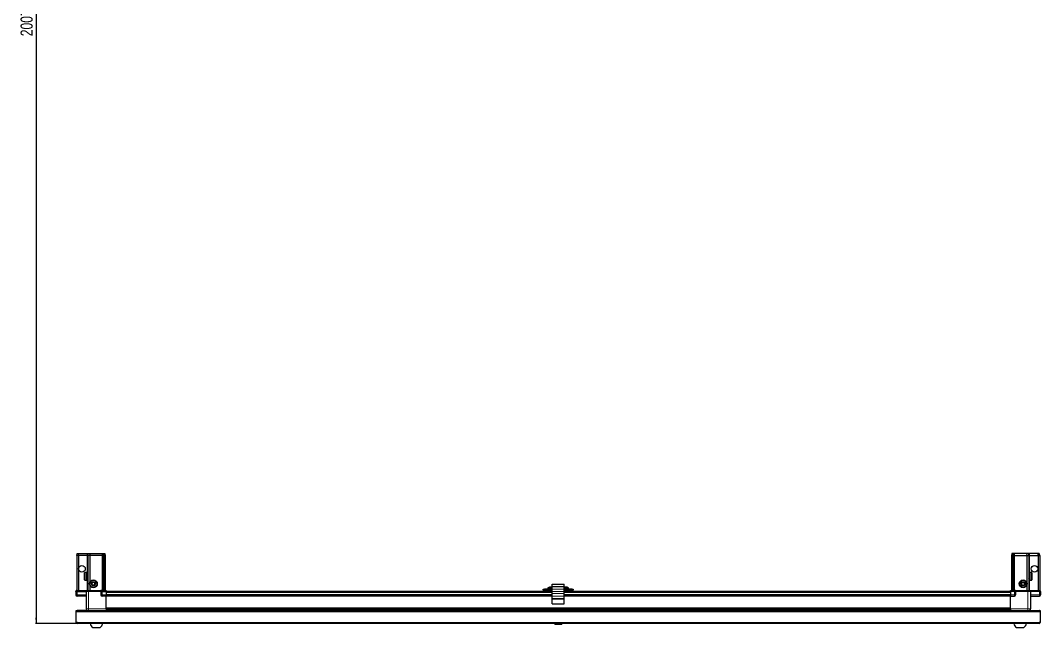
# Model space of a CAD drawing. Header units: millimetres. Extents: x 1132 to 7074, y -1399 to 2260.
# Drawn here: x 1220 to 2912, y -1399 to -392 of the extents above; entities that cross this region are included whole.
import ezdxf

# ---------------------------------------------------------------- set-up
doc = ezdxf.new("R2010")
doc.units = ezdxf.units.MM
doc.layers.add('FORMAT', color=7, linetype='Continuous')
doc.styles.add('SLDTEXTSTYLE0', font='TXT', dxfattribs={"width": 0.75})
doc.dimstyles.new('SLDDIMSTYLE0', dxfattribs={"dimtxt": 20, "dimasz": 10, "dimexe": 0, "dimexo": 0.0625, "dimgap": 5, "dimtad": 2, "dimdec": 1, "dimrnd": 1e-09, "dimzin": 12, "dimdsep": 46, "dimtxsty": 'SLDTEXTSTYLE0', "dimsah": 1, "dimcen": 0.09, "dimadec": 0, "dimazin": 3, "dimtfac": 1, "dimtofl": 0, "dimtmove": 0, "dimatfit": 3, "dimfxl": 0, "dimfrac": 2, "dimtolj": 1, "dimtzin": 12, "dimarcsym": 0})

# ---------------------------------------------------------------- blocks, each defined once
blk = doc.blocks.new('_D_11')
at = {"layer": 'FORMAT'}
for p, q in [((2106.7, 614.4), (1245.5, 614.4)), ((1246.5, 614.4), (1246.5, -1392.6)), ((1315.1, -1392.6), (1245.5, -1392.6))]:
    blk.add_line(p, q, dxfattribs=at)
for points in [[(1246.5, 614.4), (1244.9, 604.4), (1248, 604.4)], [(1246.5, -1392.6), (1248, -1382.6), (1244.9, -1382.6)]]:
    blk.add_solid(points, dxfattribs=at)
at = {"layer": 'FORMAT', "insert": (1220.7, -418.6), "char_height": 20, "attachment_point": 1, "rotation": 90, "style": 'SLDTEXTSTYLE0'}
blk.add_mtext('2007', dxfattribs=at)

msp = doc.modelspace()

# ---------------------------------------------------------------- linework, layer by layer
at = {"color": 7, "linetype": 'Continuous', "lineweight": 25}
for p, q in [((1313.99, -1279.56), (1314.79, -1276.56)), ((1316.49, -1279.56), (1313.99, -1279.56)), ((1313.99, -1279.56), (1313.99, -1337.86)), ((1314.79, -1276.56), (1316.64, -1276.56)), ((1316.49, -1279.56), (1316.64, -1276.56)), ((1330.99, -1279.56), (1316.49, -1279.56)), ((1316.49, -1279.56), (1316.49, -1337.86)), ((1316.64, -1276.56), (1330.99, -1276.56)), ((1330.99, -1276.56), (1332.79, -1276.56)), ((1331.99, -1279.56), (1330.99, -1279.56)), ((1331.99, -1279.56), (1332.79, -1276.56)), ((1335.49, -1279.56), (1331.99, -1279.56)), ((1331.99, -1279.56), (1331.99, -1337.86)), ((1332.79, -1276.56), (1335.82, -1276.56)), ((1335.82, -1276.56), (1335.49, -1279.56)), ((1355.99, -1279.56), (1335.49, -1279.56)), ((1335.49, -1279.56), (1335.49, -1324.06)), ((1335.82, -1276.56), (1355.99, -1276.56)), ((1355.99, -1276.56), (1357.79, -1276.56)), ((1356.99, -1279.56), (1355.99, -1279.56)), ((1357.79, -1276.56), (1356.99, -1279.56)), ((1357.99, -1279.56), (1356.99, -1279.56)), ((1356.99, -1279.56), (1356.99, -1337.86)), ((1357.79, -1276.56), (1358.53, -1276.56)), ((1358.53, -1276.56), (1357.99, -1279.56)), ((1359.49, -1279.56), (1357.99, -1279.56)), ((1357.99, -1279.56), (1357.99, -1337.86)), ((1358.53, -1276.56), (1359.03, -1276.56)), ((1359.03, -1276.56), (1359.49, -1279.56)), ((1359.03, -1276.56), (1360.18, -1276.56)), ((1360.99, -1279.56), (1359.49, -1279.56)), ((1359.49, -1279.56), (1359.49, -1337.86)), ((1360.18, -1276.56), (1360.99, -1279.56)), ((1360.99, -1279.56), (1360.99, -1337.86)), ((2864.79, -1276.56), (2863.99, -1279.56)), ((2863.99, -1279.56), (2865.49, -1279.56)), ((2863.99, -1279.56), (2863.99, -1337.86)), ((2865.94, -1276.56), (2864.79, -1276.56)), ((2865.94, -1276.56), (2865.49, -1279.56)), ((2865.49, -1279.56), (2866.99, -1279.56)), ((2865.49, -1279.56), (2865.49, -1337.86)), ((2866.44, -1276.56), (2865.94, -1276.56)), ((2866.44, -1276.56), (2866.99, -1279.56)), ((2867.18, -1276.56), (2866.44, -1276.56)), ((2866.99, -1279.56), (2866.99, -1337.86)), ((2866.99, -1279.56), (2867.99, -1279.56)), ((2867.18, -1276.56), (2867.99, -1279.56)), ((2868.99, -1276.56), (2867.18, -1276.56)), ((2867.99, -1279.56), (2867.99, -1337.86)), ((2867.99, -1279.56), (2868.99, -1279.56)), ((2889.16, -1276.56), (2868.99, -1276.56)), ((2868.99, -1279.56), (2889.49, -1279.56)), ((2889.16, -1276.56), (2889.49, -1279.56)), ((2892.18, -1276.56), (2889.16, -1276.56)), ((2889.49, -1279.56), (2889.49, -1324.06)), ((2889.49, -1279.56), (2892.99, -1279.56)), ((2892.99, -1279.56), (2892.18, -1276.56)), ((2893.99, -1276.56), (2892.18, -1276.56)), ((2892.99, -1279.56), (2892.99, -1337.86)), ((2892.99, -1279.56), (2893.99, -1279.56)), ((2908.33, -1276.56), (2893.99, -1276.56)), ((2893.99, -1279.56), (2908.49, -1279.56)), ((2908.49, -1279.56), (2908.33, -1276.56)), ((2910.18, -1276.56), (2908.33, -1276.56)), ((2908.49, -1279.56), (2908.49, -1337.86)), ((2908.49, -1279.56), (2910.99, -1279.56)), ((2910.99, -1279.56), (2910.18, -1276.56)), ((2910.99, -1279.56), (2910.99, -1337.86)), ((1326.79, -1319.76), (1326.79, -1308.36)), ((1329.99, -1307.56), (1327.59, -1307.56)), ((1329.99, -1307.56), (1329.99, -1307.57)), ((1329.99, -1307.57), (1330.49, -1307.57)), ((1329.99, -1307.76), (1330.49, -1307.76)), ((1329.99, -1307.76), (1329.99, -1307.97)), ((1329.99, -1307.97), (1330.49, -1307.97)), ((1329.99, -1308.55), (1330.49, -1308.55)), ((1329.99, -1308.55), (1329.99, -1308.98)), ((1329.99, -1308.98), (1330.49, -1308.98)), ((1329.99, -1309.88), (1330.49, -1309.88)), ((1329.99, -1309.88), (1329.99, -1310.48)), ((1329.99, -1310.48), (1330.49, -1310.48)), ((1329.99, -1311.63), (1330.49, -1311.63)), ((1329.99, -1311.63), (1329.99, -1312.33)), ((1329.99, -1312.33), (1330.49, -1312.33)), ((1329.99, -1313.61), (1330.49, -1313.61)), ((1329.99, -1313.61), (1329.99, -1314.35)), ((1329.99, -1313.76), (1330.49, -1313.76)), ((1329.99, -1314.26), (1330.49, -1314.26)), ((1329.99, -1314.35), (1330.49, -1314.35)), ((1329.99, -1315.64), (1330.49, -1315.64)), ((1329.99, -1315.64), (1329.99, -1316.34)), ((1329.99, -1316.34), (1330.49, -1316.34)), ((1329.99, -1317.51), (1330.49, -1317.51)), ((1329.99, -1317.51), (1329.99, -1318.11)), ((1329.99, -1318.11), (1330.49, -1318.11)), ((1329.99, -1319.04), (1330.49, -1319.04)), ((1329.99, -1319.04), (1329.99, -1319.48)), ((1329.99, -1319.48), (1330.49, -1319.48)), ((1330.49, -1307.76), (1330.49, -1307.57)), ((1330.49, -1307.97), (1330.49, -1307.76)), ((1330.49, -1308.55), (1330.49, -1307.97)), ((1330.49, -1308.98), (1330.49, -1308.55)), ((1330.49, -1309.88), (1330.49, -1308.98)), ((1330.59, -1309.66), (1330.49, -1309.66)), ((1330.49, -1310.48), (1330.49, -1309.88)), ((1330.49, -1311.63), (1330.49, -1310.48)), ((1330.49, -1312.33), (1330.49, -1311.63)), ((1330.49, -1313.61), (1330.49, -1312.33)), ((1330.49, -1313.76), (1330.49, -1313.61)), ((1330.49, -1314.35), (1330.49, -1314.26)), ((1330.49, -1315.64), (1330.49, -1314.35)), ((1330.49, -1316.34), (1330.49, -1315.64)), ((1330.49, -1317.51), (1330.49, -1316.34)), ((1330.49, -1318.11), (1330.49, -1317.51)), ((1330.49, -1319.04), (1330.49, -1318.11)), ((1330.49, -1318.46), (1330.59, -1318.46)), ((1330.49, -1319.48), (1330.49, -1319.04)), ((1330.49, -1320.09), (1330.49, -1319.48)), ((1330.59, -1318.46), (1330.59, -1309.66)), ((1331.47, -1310.75), (1330.99, -1310.06)), ((1330.99, -1318.06), (1330.99, -1310.06)), ((1330.99, -1318.06), (1331.47, -1317.37)), ((1331.96, -1310.06), (1331.47, -1310.75)), ((1331.47, -1317.37), (1331.47, -1310.75)), ((1331.47, -1317.37), (1331.96, -1318.06)), ((1331.99, -1310.06), (1331.96, -1310.06)), ((1331.96, -1318.06), (1331.96, -1310.06)), ((1331.96, -1318.06), (1331.99, -1318.06)), ((2893.02, -1310.06), (2892.99, -1310.06)), ((2892.99, -1318.06), (2893.02, -1318.06)), ((2893.5, -1310.75), (2893.02, -1310.06)), ((2893.02, -1310.06), (2893.02, -1318.06)), ((2893.02, -1318.06), (2893.5, -1317.37)), ((2893.99, -1310.06), (2893.5, -1310.75)), ((2893.5, -1310.75), (2893.5, -1317.37)), ((2893.5, -1317.37), (2893.99, -1318.06)), ((2893.99, -1310.06), (2893.99, -1318.06)), ((2894.49, -1309.66), (2894.39, -1309.66)), ((2894.39, -1309.66), (2894.39, -1318.46)), ((2894.39, -1318.46), (2894.49, -1318.46)), ((2897.39, -1307.56), (2894.49, -1307.56)), ((2894.99, -1307.56), (2894.49, -1307.56)), ((2894.49, -1307.56), (2894.49, -1307.61)), ((2894.49, -1307.61), (2894.49, -1307.9)), ((2894.99, -1307.61), (2894.49, -1307.61)), ((2894.99, -1307.9), (2894.49, -1307.9)), ((2894.49, -1307.9), (2894.49, -1308.17)), ((2894.99, -1308.17), (2894.49, -1308.17)), ((2894.49, -1308.17), (2894.49, -1308.83)), ((2894.99, -1308.83), (2894.49, -1308.83)), ((2894.49, -1308.83), (2894.49, -1309.3)), ((2894.49, -1309.3), (2894.49, -1310.28)), ((2894.99, -1309.3), (2894.49, -1309.3)), ((2894.99, -1310.28), (2894.49, -1310.28)), ((2894.49, -1310.28), (2894.49, -1310.91)), ((2894.49, -1310.91), (2894.49, -1312.1)), ((2894.99, -1310.91), (2894.49, -1310.91)), ((2894.99, -1312.1), (2894.49, -1312.1)), ((2894.49, -1312.1), (2894.49, -1312.73)), ((2894.99, -1312.73), (2894.49, -1312.73)), ((2894.49, -1312.82), (2894.49, -1314.11)), ((2894.99, -1312.82), (2894.49, -1312.82)), ((2894.99, -1314.11), (2894.49, -1314.11)), ((2894.99, -1314.59), (2894.49, -1314.59)), ((2894.49, -1314.59), (2894.49, -1314.85)), ((2894.49, -1314.85), (2894.49, -1316.12)), ((2894.99, -1314.85), (2894.49, -1314.85)), ((2894.99, -1316.12), (2894.49, -1316.12)), ((2894.49, -1316.12), (2894.49, -1316.8)), ((2894.49, -1316.8), (2894.49, -1317.92)), ((2894.99, -1316.8), (2894.49, -1316.8)), ((2894.99, -1317.92), (2894.49, -1317.92)), ((2894.49, -1317.92), (2894.49, -1318.49)), ((2894.49, -1318.49), (2894.49, -1319.35)), ((2894.99, -1318.49), (2894.49, -1318.49)), ((2894.99, -1319.35), (2894.49, -1319.35)), ((2894.49, -1319.35), (2894.49, -1319.74)), ((2894.49, -1319.74), (2894.49, -1320.26)), ((2894.99, -1319.74), (2894.49, -1319.74)), ((2894.99, -1307.61), (2894.99, -1307.56)), ((2894.99, -1308.17), (2894.99, -1307.9)), ((2894.99, -1309.3), (2894.99, -1308.83)), ((2894.99, -1310.91), (2894.99, -1310.28)), ((2894.99, -1312.82), (2894.99, -1312.1)), ((2894.99, -1314.85), (2894.99, -1314.11)), ((2894.99, -1316.8), (2894.99, -1316.12)), ((2894.99, -1318.49), (2894.99, -1317.92)), ((2894.99, -1319.74), (2894.99, -1319.35)), ((2898.19, -1308.36), (2898.19, -1319.76)), ((1327.59, -1320.56), (1329.99, -1320.56)), ((1329.99, -1320.09), (1330.49, -1320.09)), ((1329.99, -1320.09), (1329.99, -1320.33)), ((1329.99, -1320.33), (1330.49, -1320.33)), ((1329.99, -1320.55), (1330.49, -1320.55)), ((1329.99, -1320.55), (1329.99, -1320.56)), ((1329.99, -1320.56), (1330.49, -1320.56)), ((1330.49, -1320.33), (1330.49, -1320.09)), ((1330.49, -1320.55), (1330.49, -1320.33)), ((1330.49, -1320.56), (1330.49, -1320.55)), ((1335.49, -1329.06), (1335.49, -1337.86)), ((2087.49, -1337.21), (2087.49, -1335.71)), ((2087.49, -1335.71), (2089.49, -1335.71)), ((2089.49, -1335.71), (2089.49, -1337.21)), ((2100.74, -1335.71), (2089.49, -1335.71)), ((2095.24, -1333.81), (2095.24, -1335.71)), ((2100.74, -1337.21), (2100.74, -1335.71)), ((2100.74, -1335.71), (2102.49, -1335.71)), ((2101.16, -1332.23), (2101.16, -1332.23)), ((2102.49, -1327.21), (2122.49, -1327.21)), ((2102.49, -1331.21), (2102.49, -1327.21)), ((2102.49, -1331.21), (2122.49, -1331.21)), ((2102.49, -1335.2), (2102.49, -1331.21)), ((2102.49, -1339.52), (2102.49, -1335.2)), ((2122.49, -1331.21), (2122.49, -1327.21)), ((2122.49, -1335.2), (2122.49, -1331.21)), ((2122.49, -1339.52), (2122.49, -1335.2)), ((2122.49, -1335.71), (2124.24, -1335.71)), ((2124.24, -1335.71), (2124.24, -1337.21)), ((2135.49, -1335.71), (2124.24, -1335.71)), ((2126.16, -1332.23), (2126.16, -1332.23)), ((2129.74, -1335.71), (2129.74, -1333.81)), ((2135.49, -1337.21), (2135.49, -1335.71)), ((2135.49, -1335.71), (2137.49, -1335.71)), ((2137.49, -1335.71), (2137.49, -1337.21)), ((2889.49, -1329.06), (2889.49, -1337.86)), ((2894.99, -1320.26), (2894.49, -1320.26)), ((2894.49, -1320.26), (2894.49, -1320.44)), ((2894.49, -1320.44), (2894.49, -1320.56)), ((2894.99, -1320.44), (2894.49, -1320.44)), ((2894.49, -1320.56), (2897.39, -1320.56)), ((2894.99, -1320.44), (2894.99, -1320.26)), ((1312.99, -1337.86), (1312.49, -1338.73)), ((1312.49, -1339.06), (1312.49, -1338.73)), ((1312.49, -1339.06), (1314.49, -1339.06)), ((1312.49, -1339.06), (1312.49, -1345.06)), ((1314.49, -1337.86), (1312.99, -1337.86)), ((1314.49, -1337.86), (1329.29, -1337.86)), ((1329.29, -1339.06), (1314.49, -1339.06)), ((1314.49, -1339.06), (1329.29, -1339.06)), ((1329.49, -1347.06), (1314.49, -1347.06)), ((1329.29, -1337.86), (1329.49, -1337.86)), ((1329.49, -1339.06), (1329.29, -1339.06)), ((1329.49, -1339.06), (1329.49, -1337.86)), ((1329.49, -1337.86), (1333.49, -1337.86)), ((1333.49, -1339.06), (1329.49, -1339.06)), ((1329.49, -1339.06), (1329.49, -1368.06)), ((1333.49, -1337.86), (1353.79, -1337.86)), ((1353.79, -1339.06), (1333.49, -1339.06)), ((1353.79, -1337.86), (1353.99, -1337.86)), ((1353.99, -1339.06), (1353.79, -1339.06)), ((1353.99, -1339.06), (1353.99, -1337.86)), ((1354.67, -1337.86), (1353.99, -1337.86)), ((1353.99, -1339.06), (1355.99, -1339.06)), ((1353.99, -1339.06), (1353.99, -1345.06)), ((1354.67, -1337.86), (1362.49, -1337.86)), ((1362.49, -1338.73), (1355.99, -1338.73)), ((1362.49, -1339.06), (1355.99, -1339.06)), ((1355.99, -1339.06), (1362.49, -1339.06)), ((1362.49, -1347.06), (1355.99, -1347.06)), ((1362.49, -1337.86), (1362.49, -1338.73)), ((1362.49, -1338.73), (1362.49, -1338.73)), ((1362.49, -1339.06), (1362.49, -1338.73)), ((1362.49, -1339.06), (1362.49, -1339.06)), ((1362.49, -1339.06), (1362.49, -1345.06)), ((2102.49, -1339.21), (1362.49, -1339.21)), ((1362.49, -1345.06), (1362.49, -1347.06)), ((2102.49, -1346.41), (1362.49, -1346.41)), ((1362.49, -1368.06), (1362.49, -1347.06)), ((2089.49, -1337.21), (2087.49, -1337.21)), ((2100.74, -1337.21), (2089.49, -1337.21)), ((2097.49, -1337.21), (2097.49, -1339.21)), ((2102.49, -1337.21), (2100.74, -1337.21)), ((2102.49, -1342.75), (2102.49, -1339.52)), ((2102.49, -1347.07), (2102.49, -1342.75)), ((2102.49, -1350.84), (2102.49, -1347.07)), ((2102.49, -1352.29), (2102.49, -1350.84)), ((2102.49, -1360.01), (2102.49, -1352.29)), ((2124.24, -1337.21), (2122.49, -1337.21)), ((2862.49, -1339.21), (2122.49, -1339.21)), ((2122.49, -1342.75), (2122.49, -1339.52)), ((2122.49, -1347.07), (2122.49, -1342.75)), ((2862.49, -1346.41), (2122.49, -1346.41)), ((2122.49, -1350.84), (2122.49, -1347.07)), ((2122.49, -1352.29), (2122.49, -1350.84)), ((2122.49, -1360.01), (2122.49, -1352.29)), ((2135.49, -1337.21), (2124.24, -1337.21)), ((2127.49, -1339.21), (2127.49, -1337.21)), ((2137.49, -1337.21), (2135.49, -1337.21)), ((2862.49, -1337.86), (2870.31, -1337.86)), ((2862.49, -1338.73), (2862.49, -1337.86)), ((2862.49, -1339.06), (2862.49, -1338.73)), ((2868.99, -1338.73), (2862.49, -1338.73)), ((2868.99, -1339.06), (2862.49, -1339.06)), ((2862.49, -1339.06), (2862.49, -1345.06)), ((2862.49, -1345.06), (2862.49, -1347.06)), ((2862.49, -1347.06), (2868.99, -1347.06)), ((2862.49, -1368.06), (2862.49, -1347.06)), ((2868.99, -1339.06), (2870.99, -1339.06)), ((2870.99, -1339.06), (2868.99, -1339.06)), ((2870.99, -1337.86), (2870.31, -1337.86)), ((2870.99, -1339.06), (2870.99, -1337.86)), ((2870.99, -1337.86), (2871.19, -1337.86)), ((2871.19, -1339.06), (2870.99, -1339.06)), ((2870.99, -1339.06), (2870.99, -1345.06)), ((2871.19, -1337.86), (2891.49, -1337.86)), ((2891.49, -1339.06), (2871.19, -1339.06)), ((2891.49, -1337.86), (2895.49, -1337.86)), ((2895.49, -1339.06), (2891.49, -1339.06)), ((2895.49, -1339.06), (2895.49, -1337.86)), ((2895.49, -1337.86), (2895.69, -1337.86)), ((2895.69, -1339.06), (2895.49, -1339.06)), ((2895.49, -1339.06), (2895.49, -1368.06)), ((2895.49, -1347.06), (2910.49, -1347.06)), ((2895.69, -1337.86), (2910.49, -1337.86)), ((2910.49, -1339.06), (2895.69, -1339.06)), ((2911.99, -1337.86), (2910.49, -1337.86)), ((2910.49, -1339.06), (2912.49, -1339.06)), ((2912.49, -1338.73), (2911.99, -1337.86)), ((2912.49, -1338.73), (2911.99, -1337.86)), ((2912.49, -1339.06), (2912.49, -1338.73)), ((2912.49, -1339.06), (2912.49, -1338.73)), ((2912.49, -1339.06), (2912.49, -1339.06)), ((2912.49, -1339.06), (2912.49, -1345.06)), ((1362.49, -1369.09), (2862.49, -1369.09)), ((1362.49, -1369.12), (2862.49, -1369.12)), ((2102.49, -1360.01), (2122.49, -1360.01)), ((1312.99, -1371.06), (2911.99, -1371.06)), ((1312.99, -1373.16), (1312.99, -1371.06)), ((1312.99, -1390.46), (1312.99, -1373.16)), ((1327.99, -1370.96), (1315.09, -1370.96)), ((1327.99, -1370.96), (1327.99, -1371.06)), ((1386.37, -1370.91), (1362.49, -1370.91)), ((1380.99, -1371.06), (1380.99, -1370.91)), ((1381.03, -1371.06), (1381.03, -1370.91)), ((1381.3, -1371.06), (1381.3, -1370.91)), ((1381.56, -1371.06), (1381.56, -1370.91)), ((1382.21, -1371.06), (1382.21, -1370.91)), ((1382.67, -1371.06), (1382.67, -1370.91)), ((1383.64, -1371.06), (1383.64, -1370.91)), ((1384.26, -1371.06), (1384.26, -1370.91)), ((1385.45, -1371.06), (1385.45, -1370.91)), ((1386.11, -1371.06), (1386.11, -1370.91)), ((1386.16, -1371.06), (1386.16, -1370.91)), ((1387.45, -1370.91), (1386.37, -1370.91)), ((1388.19, -1370.91), (1387.45, -1370.91)), ((1387.45, -1371.06), (1387.45, -1370.91)), ((1387.45, -1370.91), (1387.45, -1370.91)), ((1387.47, -1371.06), (1387.47, -1370.91)), ((1387.96, -1371.06), (1387.96, -1370.91)), ((1388.19, -1371.06), (1388.19, -1370.91)), ((1388.61, -1370.91), (1388.19, -1370.91)), ((1388.19, -1370.91), (1388.19, -1370.91)), ((2836.37, -1370.91), (1388.61, -1370.91)), ((1389.46, -1371.06), (1389.46, -1370.91)), ((1390.15, -1371.06), (1390.15, -1370.91)), ((1391.28, -1371.06), (1391.28, -1370.91)), ((1391.86, -1371.06), (1391.86, -1370.91)), ((1392.73, -1371.06), (1392.73, -1370.91)), ((1393.13, -1371.06), (1393.13, -1370.91)), ((1393.66, -1371.06), (1393.66, -1370.91)), ((1393.85, -1371.06), (1393.85, -1370.91)), ((1393.99, -1371.06), (1393.99, -1370.91)), ((2830.99, -1371.06), (2830.99, -1370.91)), ((2831.16, -1371.06), (2831.16, -1370.91)), ((2831.37, -1371.06), (2831.37, -1370.91)), ((2831.93, -1371.06), (2831.93, -1370.91)), ((2832.35, -1371.06), (2832.35, -1370.91)), ((2833.25, -1371.06), (2833.25, -1370.91)), ((2833.83, -1371.06), (2833.83, -1370.91)), ((2834.98, -1371.06), (2834.98, -1370.91)), ((2835.67, -1371.06), (2835.67, -1370.91)), ((2836.95, -1370.91), (2836.37, -1370.91)), ((2836.95, -1371.06), (2836.95, -1370.91)), ((2836.96, -1370.91), (2836.95, -1370.91)), ((2837.69, -1370.91), (2836.96, -1370.91)), ((2837.13, -1371.06), (2837.13, -1370.91)), ((2837.63, -1371.06), (2837.63, -1370.91)), ((2837.69, -1371.06), (2837.69, -1370.91)), ((2838.61, -1370.91), (2837.69, -1370.91)), ((2837.69, -1370.91), (2837.69, -1370.91)), ((2862.49, -1370.91), (2838.61, -1370.91)), ((2838.98, -1371.06), (2838.98, -1370.91)), ((2839.69, -1371.06), (2839.69, -1370.91)), ((2840.86, -1371.06), (2840.86, -1370.91)), ((2841.47, -1371.06), (2841.47, -1370.91)), ((2842.41, -1371.06), (2842.41, -1370.91)), ((2842.86, -1371.06), (2842.86, -1370.91)), ((2843.48, -1371.06), (2843.48, -1370.91)), ((2843.73, -1371.06), (2843.73, -1370.91)), ((2843.97, -1371.06), (2843.97, -1370.91)), ((2843.99, -1371.06), (2843.99, -1370.91)), ((2896.99, -1370.96), (2909.89, -1370.96)), ((2896.99, -1370.96), (2896.99, -1371.06)), ((2911.99, -1371.06), (2911.99, -1373.16)), ((2911.99, -1373.16), (2911.99, -1390.46)), ((1315.09, -1390.46), (1312.99, -1390.46)), ((1315.09, -1390.46), (1315.09, -1392.56)), ((2909.89, -1392.56), (1315.09, -1392.56)), ((1340.49, -1399.16), (1352.49, -1399.16)), ((2107.69, -1392.56), (2106.7, -1393.55)), ((2106.7, -1393.55), (2106.7, -1394.06)), ((2118.27, -1393.55), (2106.7, -1393.55)), ((2118.27, -1394.06), (2106.7, -1394.06)), ((2118.27, -1393.55), (2117.29, -1392.56)), ((2118.27, -1394.06), (2118.27, -1393.55)), ((2872.49, -1399.16), (2884.49, -1399.16)), ((2911.99, -1390.46), (2909.89, -1390.46)), ((2909.89, -1392.56), (2909.89, -1390.46))]:
    msp.add_line(p, q, dxfattribs=at)
at = {"color": 8, "linetype": 'Continuous', "lineweight": 18}
for p, q in [((1330.99, -1279.56), (1330.99, -1276.56)), ((1330.99, -1279.56), (1330.99, -1310.06)), ((1355.99, -1276.56), (1355.99, -1279.56)), ((1355.99, -1279.56), (1355.99, -1337.86)), ((2868.99, -1276.56), (2868.99, -1279.56)), ((2868.99, -1279.56), (2868.99, -1337.86)), ((2893.99, -1279.56), (2893.99, -1276.56)), ((2893.99, -1279.56), (2893.99, -1310.06)), ((1327.59, -1320.56), (1327.59, -1307.56)), ((1330.99, -1318.06), (1330.99, -1337.86)), ((2893.99, -1318.06), (2893.99, -1337.86)), ((2897.39, -1307.56), (2897.39, -1320.56)), ((2095.24, -1333.81), (2099.99, -1333.81)), ((2095.43, -1333.44), (2099.99, -1333.44)), ((2099.99, -1333.44), (2102.49, -1333.44)), ((2099.99, -1333.81), (2102.49, -1333.81)), ((2102.49, -1335.2), (2122.49, -1335.2)), ((2122.49, -1333.44), (2124.99, -1333.44)), ((2122.49, -1333.81), (2124.99, -1333.81)), ((2124.99, -1333.44), (2129.54, -1333.44)), ((2124.99, -1333.81), (2129.74, -1333.81)), ((1312.49, -1345.06), (1314.49, -1345.06)), ((1314.49, -1339.06), (1314.49, -1337.86)), ((1314.49, -1339.06), (1314.49, -1345.06)), ((1314.49, -1345.06), (1329.49, -1345.06)), ((1314.49, -1347.06), (1314.49, -1345.06)), ((1329.29, -1339.06), (1329.29, -1337.86)), ((1333.49, -1339.06), (1333.49, -1337.86)), ((1333.49, -1339.06), (1333.49, -1368.06)), ((1353.79, -1339.06), (1353.79, -1337.86)), ((1353.99, -1345.06), (1355.99, -1345.06)), ((1355.99, -1339.06), (1355.99, -1338.73)), ((1355.99, -1339.06), (1355.99, -1345.06)), ((1355.99, -1345.06), (1362.49, -1345.06)), ((1355.99, -1345.06), (1355.99, -1347.06)), ((1362.49, -1339.06), (1362.49, -1338.73)), ((2102.49, -1341.21), (1362.49, -1341.21)), ((2102.49, -1344.41), (1362.49, -1344.41)), ((2102.49, -1347.06), (1362.49, -1347.06)), ((2102.49, -1339.52), (2122.49, -1339.52)), ((2102.49, -1342.75), (2122.49, -1342.75)), ((2102.49, -1347.07), (2122.49, -1347.07)), ((2102.49, -1350.84), (2122.49, -1350.84)), ((2102.49, -1352.29), (2122.49, -1352.29)), ((2862.49, -1341.21), (2122.49, -1341.21)), ((2862.49, -1344.41), (2122.49, -1344.41)), ((2862.49, -1347.06), (2122.49, -1347.06)), ((2868.99, -1345.06), (2862.49, -1345.06)), ((2868.99, -1339.06), (2868.99, -1338.73)), ((2868.99, -1339.06), (2868.99, -1345.06)), ((2870.99, -1345.06), (2868.99, -1345.06)), ((2868.99, -1345.06), (2868.99, -1347.06)), ((2871.19, -1337.86), (2871.19, -1339.06)), ((2891.49, -1339.06), (2891.49, -1337.86)), ((2891.49, -1339.06), (2891.49, -1368.06)), ((2910.49, -1345.06), (2895.49, -1345.06)), ((2895.69, -1337.86), (2895.69, -1339.06)), ((2910.49, -1339.06), (2910.49, -1337.86)), ((2910.49, -1339.06), (2910.49, -1345.06)), ((2912.49, -1345.06), (2910.49, -1345.06)), ((2910.49, -1347.06), (2910.49, -1345.06)), ((1333.49, -1368.06), (1362.49, -1368.06)), ((1362.49, -1366.46), (2862.49, -1366.46)), ((2862.49, -1367.88), (1362.49, -1367.88)), ((1362.49, -1370.33), (2862.49, -1370.33)), ((2891.49, -1368.06), (2862.49, -1368.06)), ((2911.99, -1373.16), (1312.99, -1373.16)), ((1315.09, -1371.06), (1315.09, -1370.96)), ((2909.89, -1371.06), (2909.89, -1370.96)), ((2909.89, -1390.46), (1315.09, -1390.46))]:
    msp.add_line(p, q, dxfattribs=at)
at = {"color": 7, "linetype": 'Continuous', "lineweight": 25, "flags": 128}
for points in [[(2102.49, -1332.41), (2102.48, -1332.41), (2102.17, -1332.31)], [(2122.84, -1332.31), (2122.52, -1332.4), (2122.49, -1332.41)], [(1315.09, -1370.96), (1314.68, -1371), (1314.45, -1371.06)], [(2910.53, -1371.06), (2910.3, -1371), (2909.89, -1370.96)]]:
    msp.add_lwpolyline(points, dxfattribs=at)
at = {"color": 7, "linetype": 'Continuous', "lineweight": 25}
for centre, radius in [((1322.49, -1301.56), 5.5), ((2902.49, -1301.56), 5.5), ((1341.49, -1326.56), 6.5), ((1341.49, -1326.56), 3.46), ((2883.49, -1326.56), 6.5), ((2883.49, -1326.56), 3.46)]:
    msp.add_circle(centre, radius, dxfattribs=at)
at = {"color": 8, "linetype": 'Continuous', "lineweight": 18}
for centre in [(1341.49, -1326.56), (2883.49, -1326.56)]:
    msp.add_circle(centre, 5.7, dxfattribs=at)
at = {"color": 7, "linetype": 'Continuous', "lineweight": 25}
for centre, radius, start, end in [((1327.59, -1308.36), 0.8, 90, 180), ((1327.59, -1319.76), 0.8, 180, 270), ((1330.99, -1309.66), 0.4, 180, 270), ((1330.99, -1318.46), 0.4, 90, 180), ((2893.99, -1309.66), 0.4, 270, 360), ((2893.99, -1318.46), 0.4, 0, 90), ((2897.39, -1308.36), 0.8, 360, 90), ((2897.39, -1319.76), 0.8, 270, 0), ((1341.49, -1326.56), 2.5, 147.37605, 207.37605), ((1341.49, -1326.56), 2.5, 207.37605, 267.37605), ((1341.49, -1326.56), 2.5, 87.37605, 147.37605), ((1341.49, -1326.56), 2.5, 267.37605, 327.37605), ((1341.49, -1326.56), 2.5, 27.37605, 87.37605), ((1341.49, -1326.56), 2.5, 327.37605, 27.37605), ((2095.69, -1333.81), 0.45, 124.71791, 180), ((2099.99, -1340.01), 8, 105.59831, 124.71791), ((2124.99, -1340.01), 8, 55.28209, 74.20809), ((2129.29, -1333.81), 0.45, 0, 55.28209), ((2883.49, -1326.56), 2.5, 134.67671, 194.67671), ((2883.49, -1326.56), 2.5, 194.67671, 254.67671), ((2883.49, -1326.56), 2.5, 74.67671, 134.67671), ((2883.49, -1326.56), 2.5, 254.67671, 314.67671), ((2883.49, -1326.56), 2.5, 14.67671, 74.67671), ((2883.49, -1326.56), 2.5, 314.67671, 14.67671), ((1314.49, -1345.06), 2, 180, 270), ((1355.99, -1345.06), 2, 180, 270), ((2868.99, -1345.06), 2, 270, 0), ((2910.49, -1345.06), 2, 270, 0), ((1315.09, -1390.46), 2.1, 180, 270), ((1315.09, -1390.46), 0.6, 180, 270), ((1347.51, -1389.54), 11.91, 194.70035, 233.8734), ((1345.46, -1389.54), 11.91, 306.1266, 345.29965), ((2879.51, -1389.54), 11.91, 194.70035, 233.8734), ((2877.46, -1389.54), 11.91, 306.1266, 345.29965), ((2909.89, -1390.46), 2.1, 270, 0), ((2909.89, -1390.46), 0.6, 270, 0)]:
    msp.add_arc(centre, radius, start, end, dxfattribs=at)
for centre, start_param, end_param in [((1355.99, -1335.26), 2.4188584, 3.1415927), ((2868.99, -1335.26), 3.1415927, 3.8643269)]:
    msp.add_ellipse(centre, major_axis=(0, 3.46), ratio=0.5773503, start_param=start_param, end_param=end_param, dxfattribs=at)
for points, knots in [([(1338.6, -1326.43), (1338.88, -1326), (1339.4, -1325.18), (1339.92, -1324.38), (1340.16, -1324)], [0, 0, 0, 0, 0.5346859, 1, 1, 1, 1]), ([(1339.93, -1328.99), (1339.87, -1328.88), (1339.6, -1328.35), (1339.14, -1327.47), (1338.76, -1326.74), (1338.6, -1326.43)], [0, 0, 0, 0, 0.1331247, 0.6370994, 1, 1, 1, 1]), ([(1342.82, -1329.13), (1342.3, -1329.1), (1341.34, -1329.06), (1340.38, -1329.01), (1339.93, -1328.99)], [0, 0, 0, 0, 0.5346859, 1, 1, 1, 1]), ([(1340.16, -1324), (1340.68, -1324.02), (1341.64, -1324.07), (1342.6, -1324.11), (1343.04, -1324.13)], [0, 0, 0, 0, 0.5346859, 1, 1, 1, 1]), ([(1344.37, -1326.69), (1344.09, -1327.13), (1343.57, -1327.94), (1343.06, -1328.75), (1342.82, -1329.13)], [0, 0, 0, 0, 0.53468586, 1, 1, 1, 1]), ([(1343.04, -1324.13), (1343.2, -1324.44), (1343.58, -1325.17), (1344.04, -1326.05), (1344.31, -1326.58), (1344.37, -1326.69)], [0, 0, 0, 0, 0.3629006, 0.8668753, 1, 1, 1, 1]), ([(2102.24, -1332.34), (2102.24, -1332.34), (2102.24, -1332.33), (2102.21, -1332.33), (2102.09, -1332.29), (2101.83, -1332.23), (2101.52, -1332.17), (2101.29, -1332.15), (2101.15, -1332.17), (2101.16, -1332.23), (2101.17, -1332.3), (2101.16, -1332.32), (2101.14, -1332.33), (2101.12, -1332.34), (2101.11, -1332.34), (2101.08, -1332.33), (2101.03, -1332.32), (2100.82, -1332.27), (2100.56, -1332.2), (2100.2, -1332.16), (2099.88, -1332.15), (2099.5, -1332.19), (2099.2, -1332.26), (2098.97, -1332.32), (2098.9, -1332.33), (2098.88, -1332.34), (2098.86, -1332.34), (2098.84, -1332.33), (2098.82, -1332.33), (2098.8, -1332.28), (2098.83, -1332.21), (2098.79, -1332.15), (2098.59, -1332.15), (2098.29, -1332.2), (2098, -1332.26), (2097.8, -1332.32), (2097.75, -1332.33), (2097.75, -1332.33)], [0, 0, 0, 0, 0.0028392, 0.0068323, 0.0178959, 0.0673466, 0.1262697, 0.1635381, 0.201111, 0.28293, 0.3109228, 0.3249617, 0.3307219, 0.3335843, 0.3364739, 0.3389857, 0.3437038, 0.3589427, 0.4317291, 0.4788261, 0.5135617, 0.5573693, 0.6405693, 0.6613161, 0.6651121, 0.6689448, 0.6715022, 0.6740537, 0.6785011, 0.6922047, 0.7560162, 0.8203204, 0.8585349, 0.9111231, 0.9690933, 0.9981781, 1, 1, 1, 1]), ([(2127.24, -1332.34), (2127.24, -1332.34), (2127.24, -1332.33), (2127.21, -1332.33), (2127.09, -1332.29), (2126.83, -1332.23), (2126.52, -1332.17), (2126.29, -1332.15), (2126.15, -1332.17), (2126.16, -1332.23), (2126.17, -1332.3), (2126.16, -1332.32), (2126.14, -1332.33), (2126.12, -1332.34), (2126.11, -1332.34), (2126.08, -1332.33), (2126.03, -1332.32), (2125.82, -1332.27), (2125.56, -1332.2), (2125.2, -1332.16), (2124.88, -1332.15), (2124.5, -1332.19), (2124.2, -1332.26), (2123.97, -1332.32), (2123.9, -1332.33), (2123.88, -1332.34), (2123.86, -1332.34), (2123.84, -1332.33), (2123.82, -1332.33), (2123.8, -1332.28), (2123.83, -1332.21), (2123.79, -1332.15), (2123.59, -1332.15), (2123.29, -1332.2), (2123, -1332.26), (2122.8, -1332.32), (2122.75, -1332.33), (2122.75, -1332.33)], [0, 0, 0, 0, 0.0028392, 0.0068323, 0.0178959, 0.0673466, 0.1262697, 0.1635381, 0.201111, 0.28293, 0.3109228, 0.3249617, 0.3307219, 0.3335843, 0.3364739, 0.3389857, 0.3437038, 0.3589427, 0.4317291, 0.4788261, 0.5135617, 0.5573693, 0.6405693, 0.6613161, 0.6651121, 0.6689448, 0.6715022, 0.6740537, 0.6785011, 0.6922047, 0.7560162, 0.8203204, 0.8585349, 0.9111231, 0.9690933, 0.9981781, 1, 1, 1, 1]), ([(2880.7, -1325.8), (2881.07, -1325.44), (2881.76, -1324.76), (2882.44, -1324.08), (2882.76, -1323.77)], [0, 0, 0, 0, 0.5346859, 1, 1, 1, 1]), ([(2881.44, -1328.59), (2881.35, -1328.26), (2881.14, -1327.46), (2880.89, -1326.5), (2880.74, -1325.92), (2880.7, -1325.8)], [0, 0, 0, 0, 0.36290056, 0.86687533, 1, 1, 1, 1]), ([(2884.22, -1329.35), (2883.72, -1329.22), (2882.79, -1328.96), (2881.87, -1328.71), (2881.44, -1328.59)], [0, 0, 0, 0, 0.5346859, 1, 1, 1, 1]), ([(2882.76, -1323.77), (2883.25, -1323.91), (2884.18, -1324.16), (2885.11, -1324.41), (2885.54, -1324.53)], [0, 0, 0, 0, 0.5346859, 1, 1, 1, 1]), ([(2886.27, -1327.33), (2885.91, -1327.69), (2885.22, -1328.37), (2884.54, -1329.04), (2884.22, -1329.35)], [0, 0, 0, 0, 0.53468586, 1, 1, 1, 1]), ([(2885.54, -1324.53), (2885.57, -1324.65), (2885.72, -1325.23), (2885.98, -1326.2), (2886.19, -1326.99), (2886.27, -1327.33)], [0, 0, 0, 0, 0.1331247, 0.6370994, 1, 1, 1, 1]), ([(1329.49, -1368.06), (1329.54, -1368.5), (1329.61, -1369.18), (1330.04, -1370), (1330.5, -1370.55), (1330.9, -1370.91), (1331.16, -1371.04), (1331.21, -1371.06)], [0, 0, 0, 0, 0.3630185, 0.5584377, 0.7580039, 0.9575702, 1, 1, 1, 1]), ([(1362.49, -1368.06), (1362.49, -1368.46), (1362.49, -1369.25), (1362.49, -1370.27), (1362.49, -1370.9), (1362.49, -1371.05), (1362.49, -1371.06)], [0, 0, 0, 0, 0.3255201, 0.6510403, 0.9765604, 1, 1, 1, 1]), ([(2862.49, -1368.06), (2862.49, -1368.46), (2862.49, -1369.25), (2862.49, -1370.27), (2862.49, -1370.9), (2862.49, -1371.05), (2862.49, -1371.06)], [0, 0, 0, 0, 0.32552014, 0.65104028, 0.97656042, 1, 1, 1, 1]), ([(2895.49, -1368.06), (2895.44, -1368.5), (2895.37, -1369.18), (2894.93, -1370), (2894.48, -1370.55), (2894.07, -1370.91), (2893.81, -1371.04), (2893.77, -1371.06)], [0, 0, 0, 0, 0.3630185, 0.5584377, 0.7580039, 0.9575702, 1, 1, 1, 1])]:
    msp.add_open_spline(points, degree=3, knots=knots, dxfattribs=at)
at = {"color": 8, "linetype": 'Continuous', "lineweight": 18}
for points in [[(1329.49, -1368.06), (1329.55, -1368.06), (1329.67, -1368.06), (1330.59, -1368.06), (1331.92, -1368.06), (1332.96, -1368.06), (1333.49, -1368.06)], [(2895.49, -1368.06), (2895.43, -1368.06), (2895.31, -1368.06), (2894.38, -1368.06), (2893.06, -1368.06), (2892.01, -1368.06), (2891.49, -1368.06)]]:
    msp.add_open_spline(points, degree=3, dxfattribs=at)
for points in [[(1333.49, -1368.06), (1333.49, -1368.5), (1333.49, -1369.18), (1333.49, -1370), (1333.49, -1370.55), (1333.49, -1370.91), (1333.49, -1371.04), (1333.49, -1371.06)], [(2891.49, -1368.06), (2891.49, -1368.5), (2891.49, -1369.18), (2891.49, -1370), (2891.49, -1370.55), (2891.49, -1370.91), (2891.49, -1371.04), (2891.49, -1371.06)]]:
    msp.add_open_spline(points, degree=3, knots=[0, 0, 0, 0, 0.3630185, 0.5584377, 0.7580039, 0.9575702, 1, 1, 1, 1], dxfattribs=at)

# ---------------------------------------------------------------- dimensions: what is measured, and where the dimension line sits
at = {"layer": 'FORMAT'}
dim = msp.add_linear_dim(base=(1246.49, -1392.56), p1=(2106.7, 614.44), p2=(1315.09, -1392.56), angle=90, dimstyle='SLDDIMSTYLE0', dxfattribs=at)
dim.commit()
dim.dimension.update_dxf_attribs({"geometry": '_D_11', "text_midpoint": (1246.49, -389.06), "dimtype": 160})

doc.saveas('drawing.dxf')
